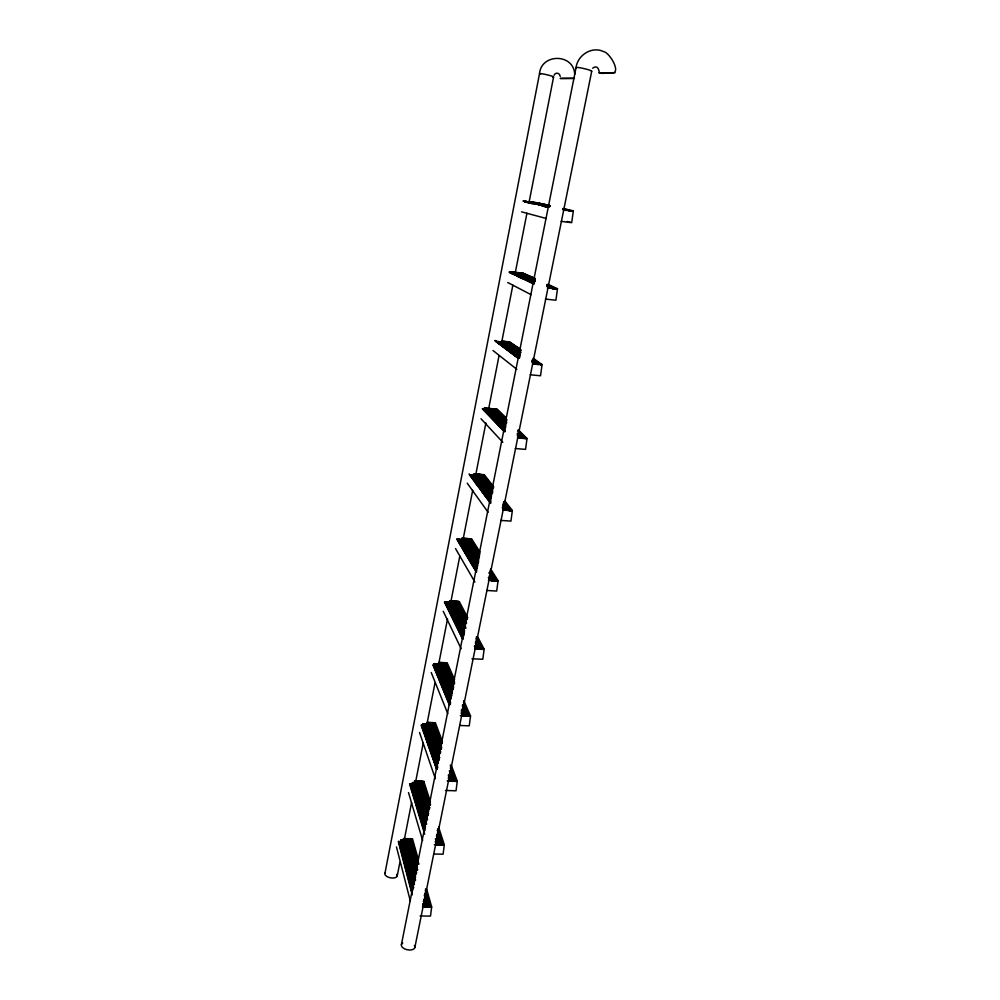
<?xml version="1.0" encoding="UTF-8"?>
<svg xmlns="http://www.w3.org/2000/svg" width="1000" height="1000" viewBox="0 0 1000 1000"><rect width="100%" height="100%" fill="white"/><g stroke="black" fill="none" stroke-linecap="round" stroke-linejoin="round"><path stroke-width="1.5" d="M401.4 944.65L576.05 67.588C577.6 55.075 592.013 45.838 603.725 51.675C609.587 52.425 622.663 74.312 610.85 73.037C607.537 71.85 598.513 75.85 598.962 70.612C598.125 67.25 596.225 65.912 593.162 67.775L592.775 68.275M414.55 880.475L403.425 838.575L405.125 838.612L415.588 877.212M405.125 838.612L406.1 838.637L416.087 874.262M409.3 850.812L406.1 838.637M406.062 838.938L407.863 838.662L416.4 870.138M407.863 838.662L408.75 838.688L417.362 869.837M415.575 781.462L416.375 781.175L427.45 816.625M410.35 844.925L408.75 838.688M417.438 867.2L409.65 838.7L408.713 838.988M416.375 781.175L417.35 781.2L428.013 815.163M409.65 838.7L410.538 838.713L417.8 864.25M417.35 781.2L418.263 781.225L428.5 813.713M416.287 859.8L410.538 838.713M428.45 814.038L418.263 781.225M410.5 839.025L412.475 838.763L418.325 859.513M428.45 811.1L419.137 781.25L418.225 781.538M428.95 809.325L419.412 781.263L428.725 811.112M426.788 722.75L439.738 757.875M427.062 722.75L427.875 722.463L439.487 754.975M420.037 781.275L420.938 781.3L429.663 808.2M427.875 722.463L428.862 722.5L440.337 753.225M423.263 789L420.938 781.3M429.4 804.95L421.838 781.325L420.9 781.612M428.862 722.5L429.775 722.537L440.425 752.113M422.062 781.65L422.663 781.35L430.262 804.963M429.775 722.537L430.662 722.575L440.325 748.888M422.887 781.675L423.8 781.388L430.475 802.038M435.45 736.05L430.662 722.575M441.262 748.925L431.562 722.613L430.625 722.887M423.438 784.262L423.8 781.388M438.525 662.725L451.962 694.05M438.8 662.738L439.625 662.45L452.137 691.862M431.562 722.613L432.475 722.638L441.675 747.487M439.862 662.788L440.625 662.5L452.587 690.512M432.475 722.638L433.375 722.675L441.525 744.6M442.375 667.025L440.625 662.5M433.375 722.675L434.212 722.712L441.85 743.162M452.95 689.15L441.538 662.55L440.588 662.825M441.538 662.55L442.438 662.588L453.288 687.8M434.212 722.712L435.363 722.75L442.488 741.75M442.438 662.588L449.913 679.737M442.675 662.925L443.35 662.638L453.638 686.438M463.575 627.263L450.575 601.025L464.3 628.275M465.425 628.337L451.637 601.087L450.525 601.362M443.35 662.638L444.275 662.675L453.387 683.675M464.7 627.325L451.637 601.087M464.988 627.337L451.925 601.1L465.763 627.388M444.275 662.675L445.188 662.725L454.325 683.725M452.65 601.15L453.575 601.2L465.387 624.362M445.188 662.725L446.025 662.763L454.588 682.362M446.025 662.763L447.175 662.812L454.562 679.613M464.65 623.35L453.575 601.2M465.887 623.413L454.487 601.25L453.537 601.538M454.487 601.25L455.4 601.312L466.6 623.1M463.088 538.612L463.938 538.325L478.387 561.875M455.4 601.312L456.337 601.362L466.163 620.438M459.8 608.513L456.337 601.362M464.175 538.688L464.95 538.4L478.65 560.638M466.413 619.125L457.25 601.413L456.287 601.7M462.85 612.65L457.25 601.413M465.188 538.763L465.887 538.462L478.825 559.4M467.3 619.175L458.1 601.462L457.212 601.75M473.925 551.9L465.887 538.462M458.1 601.462L459.263 601.538L467.8 617.875M478.975 558.15L466.8 538.525L465.838 538.8M470 544.1L466.8 538.525M479.125 556.912L467.725 538.587L466.763 538.862M491.575 493.85L475.7 474.062L481 481.788M478.263 555.95L467.725 538.587M478.562 555.975L468.013 538.612L479.288 555.662M476.5 474.125L477.537 474.2L491.712 492.7M468.663 538.65L469.6 538.713L479.438 554.412M469.6 538.713L470.45 538.775L479.5 553.162M477.775 474.575L478.475 474.275L492.713 492.775M486.975 485.737L478.475 474.275M470.45 538.775L471.625 538.862L479.9 551.938M492.725 491.613L479.4 474.35L478.438 474.625M422.475 907.212L423.9 907.225L423.137 903.938M479.4 474.35L480.337 474.425L492.75 490.45M423.95 899.5L425.975 906.912L423.938 906.9M505.5 424.712L488.562 408.35L504.588 425.012M485.062 480.95L480.337 474.425M492.788 489.3L481.287 474.5L480.288 474.775M504.375 424L489.375 408.413M504.675 424.025L489.663 408.45L505.513 423.725M484.95 479.625L481.287 474.5M492.45 487.688L482.225 474.575L481.238 474.85M424.6 899.5L426.6 907.25L427.863 907.262L424.613 895.062M504.387 423.013L490.412 408.512M482.225 474.575L493.338 487.762M504.688 423.038L490.7 408.537L505.438 422.725M501.05 418.75L491.362 408.6M483.088 474.637L484.275 474.738L493.638 486.662M506.413 422.812L492.3 408.688L491.312 408.95M435.288 841.725L436.463 845.025L435.588 841.737M492.3 408.688L506.312 421.812M424.837 893.913L428.837 907.275L425.138 893.913M504.137 343.263L501.725 341.087L519.788 353.8M436.7 838.825L438.562 844.725L436.512 844.688M493.237 408.762L506.213 420.812M428.888 906.938L430.75 906.963L425.763 889.163M502.788 341.562L503.587 341.275L519.663 353.013M494.2 408.85L506.1 419.812M495.15 408.938L507.013 419.888M503.837 341.662L504.55 341.375L519.438 352.2M436.425 835.875L439.487 845.075L436.725 835.888M426.675 889.175L431.675 906.963L430.5 916.087L420.1 916.012M496.012 409.012L497.212 409.125L506.05 417.825M436.925 834.425L440.462 845.1L437.212 834.425M509.475 344.575L505.788 341.5L520.175 351.5M437.438 832.962L441.463 845.113L437.725 832.975M447.175 780.9L450.425 781.35L448.325 775.15M506.45 341.562L514.175 347.388M506.688 341.95L507.413 341.662L519.925 350.7M515.2 272.213L534.837 280.8M437.45 830.037L442.438 845.138L437.738 830.037M507.413 341.662L520.925 350.8M449.025 775.175L451.413 781.375L449.312 775.188M438.113 828.913L443.338 845.15L438.625 830.062M508.375 341.75L520.575 349.988M449.45 773.737L452.388 781.4L449.75 773.75M509.25 341.85L520.575 349.2M533.775 280.188L517.375 272.462L534.113 279.738M438.6 827.125L444.325 844.837L443.113 854.188L434.1 854.025M519.012 272.65L535.125 279.85M449.35 770.85L453.375 781.438L449.637 770.85M528.7 201.65L549.712 206.325M519.963 272.75L534.763 279.325M450.337 770.875L454.375 781.462L450.625 770.888M460.337 715.6L462.525 716.05L461.375 712.887M529.837 201.788L549.325 206.125M520.95 272.863L534.388 278.788M462.638 708.812C469.513 716.625 462.875 719.25 461.562 711.525M450.475 768.325L455.363 781.488L450.513 767.987M530.9 201.925L550.05 206.213M521.912 272.975L534.212 278.275M450.562 766.55L456.275 781.513L450.312 765.1M522.8 273.075L535.188 278.387M531.888 202.05L550.175 206M451.25 765.125L457.275 781.2L456.025 790.788L445.412 790.487M474.6 648.725L476.037 649.163L474.7 646.075M533.1 202.587L533.763 202.675M462.4 706.05L466.6 716.213L465.65 715.812M462.75 705.037L467.612 716.25L463.4 706.087M475.5 646.112L477.137 649.212L475.8 646.125M463.475 704.725L468.612 716.287L463.775 704.737M475.812 644.8L478.15 649.262L475.425 643.45M463.762 703.363L469.538 716.325L463.45 701.975M535.1 202.45L549.725 205.487M475.4 642.125L479.15 649.312L475.712 642.138M463.775 700.612L470.538 716.012L469.25 725.837L460.062 725.487M476.4 642.175L480.15 649.362L476 640.825M476.7 640.863L481.175 649.412L476.3 639.525M488.325 577.6L489.938 580.212L488.387 580.5M476.287 638.2L482.188 649.475L476.587 638.212M489.938 580.212L491 580.662L489.438 577.675M489.65 576.425L492.025 580.725L491.05 580.288M476.488 636.875L483.113 649.513L476.788 636.9M489.837 575.175L493.038 580.788L492.075 580.35M477.738 636.95L484.137 649.2L482.8 659.275L471.975 658.75M502.625 509.787L504.087 510.288L502.25 507.438M489.712 573.913L494.05 580.85L489.212 572.625M489.913 572.675L495.087 580.913L490.225 572.688M503.062 507.5L505.213 510.363L503.375 507.512M490.1 571.425L496.1 580.975L490.4 571.45M503.15 506.337L506.25 510.438L503.462 506.362M496.15 580.6L497.038 581.038L490.5 570.2M503.2 505.175L507.275 510.513L503.512 505.2M490.637 568.95L498.075 580.725L496.688 591.062L486.662 590.462M503.263 504.025L508.3 510.588L503.562 504.05M503.638 502.887L509.338 510.675L508.35 510.213M517.375 435.662L519.8 438.263L517.688 435.7M503.913 502.013L510.363 510.75L503.6 502M517.337 434.675L520.85 438.35L517.65 434.7M504.837 502.088L511.312 510.812L510.425 510.363M517.263 433.675L521.875 438.438L517.575 433.7M504.875 500.962L512.362 510.5L510.938 521.112L500.8 520.388M518.288 433.762L522.913 438.525L518.6 433.787M518.237 432.762L523.962 438.612L518.55 432.788M532.025 362.038L534.763 364.275L532.337 362.062M518.162 431.763L525 438.713L518.475 431.788M533.075 362.137L535.825 364.375L532.15 361.262M518 430.763L525.962 438.787L518.312 430.788M532.863 361.337L536.862 364.487L531.938 360.462M518.188 429.787L527.025 438.488L525.55 449.375L515.312 448.512M532.65 360.538L537.9 364.588L532.962 360.562M532.45 359.738L538.975 364.688L532.762 359.762M533.475 359.837L540.988 364.888L533.488 359.062M547.438 286.637L550.175 287.925L547.4 288.038M550.175 287.925L553.288 288.688L547.837 285.688M533.212 358.25L542.062 364.588L540.538 375.775L530.188 374.775M547.513 285.163L554.375 288.812L547.2 285.125M546.85 284.6L555.438 288.925L547.163 284.637M563.513 209.638L571.263 211.025L562.925 208.8M547.812 284.713L556.413 289.037L555.487 288.512M547.737 284.212L557.5 288.738L555.913 300.225L545.462 299.088M571.312 210.6L572.25 211.15L563.15 208.675M563.013 208.5L573.337 210.863L571.712 222.662L561.15 221.375M384.925 873.475L539.5 73.737C541.2 53.125 573.95 53.288 574.712 74.438M397.2 876.05L399.9 862.275M404.087 840.85L411.575 802.575M415.475 782.675L423.263 742.875M427.163 722.975L434.95 683.175M438.85 663.275L447.537 618.888M450.525 603.575L459.812 556.125M463.113 539.288L472.7 490.3M475.7 474.988L485.887 422.95M488.575 409.162L499.062 355.588M501.763 341.812L512.85 285.175M515.237 272.925L526.925 213.225M529.025 202.512L553.587 76.988M414.85 947.5L591.725 71.2M554.038 75.275C555.062 72.237 559.788 72.35 560.237 76.45M598.925 72.85L614.987 72.75M574.425 78.438L560.225 78.45L574.388 78.3M425.975 906.912L426.637 906.925M427.9 906.938L428.587 906.938M430.75 906.963L431.675 906.963M434.325 844.65L436.213 844.688M438.562 844.725L439.237 844.737M439.538 844.75L440.213 844.762M440.513 844.762L441.2 844.775M441.5 844.775L442.175 844.788M443.375 844.812L444.325 844.837M450.462 781L451.163 781.025M451.463 781.025L452.137 781.05M452.438 781.062L453.113 781.075M453.425 781.087L454.125 781.112M454.425 781.112L455.112 781.137M456.325 781.175L457.275 781.2M462.562 715.688L463.363 715.725M466.65 715.85L467.35 715.888M467.663 715.888L468.35 715.925M469.575 715.975L470.538 716.012M476.075 648.8L476.875 648.838M477.188 648.85L477.9 648.888M478.2 648.9L478.888 648.938M479.2 648.95L479.9 648.988M480.2 649L480.925 649.038M481.225 649.05L481.925 649.087M483.162 649.15L484.137 649.2M493.088 580.413L493.787 580.462M494.1 580.475L494.825 580.525M495.138 580.538L495.838 580.588M497.088 580.662L498.075 580.725M504.137 509.9L504.95 509.963M505.275 509.988L505.988 510.037M506.3 510.062L507.013 510.112M507.325 510.138L508.038 510.188M509.387 510.288L510.112 510.337M511.375 510.438L512.362 510.5M517.5 437.663L519.538 437.837M519.85 437.863L520.588 437.925M520.9 437.962L521.613 438.025M521.925 438.05L522.65 438.113M522.962 438.137L523.7 438.2M524.012 438.225L524.738 438.288M525.062 438.312L525.7 438.375M526.013 438.4L527.025 438.488M532.438 363.638L534.5 363.837M534.812 363.875L535.55 363.95M535.875 363.975L536.587 364.05M536.912 364.075L537.638 364.15M537.962 364.188L538.7 364.25M539.025 364.288L539.75 364.363M541.05 364.487L542.062 364.588M501.675 341.45L503.837 343.225M553.35 288.275L554.1 288.363M554.425 288.4L555.163 288.475M556.475 288.625L557.5 288.738M510.213 271.65L533.175 282.438M572.312 210.725L573.337 210.863M524.888 201.175L548.15 206.45M525.85 201.287L526.562 201.375M534.113 202.325L549.75 205.787M536.675 202.638L550.225 205.7M563.1 209.088L572.25 211.15M563.6 209.312L571.263 211.025M562.863 209.213L568.725 210.562M527.962 201.55L550.013 206.525M562.863 209.662L566.962 210.5M528.05 201.725L549.225 206.588M523.962 201.062L549.1 206.887M523.688 201.188L548.775 206.85M522.925 201.088L548.362 206.962M525.388 201.788L533.725 203.625M542.3 205.662L546.087 206.612M525.1 201.75L532.463 203.637M541.9 205.775L547.163 207.075M524.812 201.875L532.15 203.6M542.438 206L546.838 207.037M567.312 221.513L570.237 222.288M521.538 211.838L546.312 218.5M522.2 273L534.688 278.825M521.237 272.9L535.062 279.35M526.013 275.287L532.95 278.525M520.262 272.787L534.05 279.237M547.513 285.663L554.05 288.775M519.3 272.675L534.425 279.775M548.175 286.225L553.288 288.688M547.85 286.188L552.975 288.65M518.062 272.538L534.8 280.3M547.137 286.112L552.238 288.575M528.575 277.55L532.688 279.488M547.125 286.6L551.188 288.45M523.488 275.5L531.7 279.375M516.025 272.312L535.075 281.325M535.025 281.712L514.175 272.1L534.462 281.75M533.837 281.588L513.075 271.975L534.188 282.038M533.875 282L512.087 271.863L533.125 281.913M532.8 281.875L511.125 271.75L533.488 282.475M509.913 271.625L533.913 283.038M512.175 272.775L520.55 276.8M510.45 272.188L534.062 283.562M509.875 272.125L533.438 283.488M509.575 272.087L533.125 283.463M509.113 272.038L534.012 284.075M509.825 272.5L513.987 274.513M516.75 275.85L522.3 278.538M509.525 272.475L513.688 274.488M516.45 275.825L521.987 278.5M507.762 282.525L531.125 294.7M509.538 341.875L520.887 350.012M533.175 359.025L540.725 364.45M508.663 341.788L519.975 349.925M533.787 359.862L540.988 364.888M512.975 344.925L515.5 346.737M538.15 363.05L540.675 364.85M513.638 345.775L517.413 348.488M507.7 341.688L520.237 350.725M508.913 342.962L512.663 345.675M515.175 347.488L518.925 350.2M535.212 361.975L537.712 363.787M506.737 341.587L520.475 351.525M532.913 360.962L536.65 363.675M505.788 341.5L520.725 352.337M520.425 352.3L504.837 341.4L520.375 352.688M516.938 350L520.675 352.713M533.125 361.763L535.612 363.575M506.037 342.675L508.525 344.475M511 346.287L519.688 352.625M503.875 341.3L519.963 353.038M505.075 342.575L510.025 346.188M512.487 348L514.963 349.812M502.837 341.2L520.1 353.837M512.65 348.8L516.35 351.5M501.725 341.087L518.925 353.713M501.438 341.05L519.85 354.588M506.587 345.062L509.05 346.875M506.3 345.037L508.75 346.838M501.637 341.85L519.987 355.387M506.488 345.838L510.45 348.575M516.263 353.062L519.025 354.9M500.85 341.775L519.15 355.3M500.55 341.737L520.062 356.175M502.013 343.038L509.338 348.462M515.438 352.975L517.875 354.787M499.85 341.675L519.312 356.1M499.562 341.637L519 356.062M499.8 342.038L504.675 345.65M515.612 353.775L519.263 356.488M498.9 341.575L519.513 356.9M498.6 341.55L519.2 356.863M502.488 344.65L514.612 353.675M497.987 341.488L519.75 357.7M497.7 341.45L519.438 357.675M497.95 341.85L501.575 344.562M507.612 349.075L510.025 350.875M496.85 341.362L518.837 357.612M495.075 340.412L517.913 357.525M495.988 341.275L518.8 358.387M495.025 340.775L517.863 357.912M495.575 341.275L518.05 358.15M493.025 350.525L516.85 369.35M496.3 409.038L506.213 418.825M495.438 408.963L506.4 419.837M494.487 408.875L506.512 420.838M493.525 408.787L506.613 421.838M492.587 408.713L506.712 422.837M491.65 408.625L505.737 422.75M490.7 408.537L505.812 423.75M489.663 408.45L505.8 424.738M488.562 408.35L505.712 425.725M488.275 408.325L505.412 425.7M488.225 408.675L504.288 424.988M487.55 408.25L505.712 426.712M487.262 408.225L505.4 426.688M488.575 409.7L504.588 426M488.288 409.675L504.288 425.975M486.488 408.162L505.637 427.7M486.188 408.137L505.325 427.675M488.275 410.662L504.212 426.962M485.5 408.075L504.588 427.612M485.213 408.038L504.538 427.987M488.35 411.662L504.237 427.962M484.562 407.987L504.65 428.612M484.275 407.962L504.338 428.575M491.912 415.95L504.6 428.988M484.725 408.988L504.75 429.613M484.438 408.963L504.438 429.588M491 415.863L493.1 418.038M495.213 420.213L504.7 429.988M497.013 422.362L504.387 429.963M483.875 408.913L504.888 430.613M483.587 408.888L504.575 430.588M499.288 425.538L503.475 429.888M483.025 408.837L505.025 431.625M482.738 408.812L504.712 431.6M482.275 408.775L504.212 431.55M481.012 418.75L502.812 442.3M483.375 474.663L493.638 487.775M504.525 502.062L511.312 510.812M487.7 480.962L489.562 483.35M505.412 503.638L507.275 506.012M509.137 508.4L511 510.788M482.512 474.6L492.738 487.713M484.325 477.337L488.975 483.3M508.512 508.363L510.363 510.75M484.038 477.312L485.9 479.7M508.2 508.338L510.05 510.725M481.575 474.525L492.125 488.088M503.325 502.863L509.338 510.675M504.4 504.675L509.025 510.65M480.625 474.45L492.088 489.25M489.837 487.113L491.75 489.588M503.212 504.4L505.112 506.863M479.688 474.375L492.075 490.4M482.212 478.4L487.925 485.812M503.15 505.562L505.05 508.025M478.762 474.3L492.062 491.562M477.825 474.225L492.013 492.725M481.562 479.513L490.075 490.613M481.275 479.487L486 485.662M487.887 488.125L489.775 490.6M476.788 474.15L491.875 493.875M480.513 479.425L485.238 485.6M487.113 488.062L489 490.538M480.225 479.412L484.938 485.575M486.825 488.05L488.7 490.513M475.7 474.062L491.675 495.012M475.412 474.038L491.375 495M488.512 491.662L490.387 494.125M474.7 473.975L491.55 496.175M474.412 473.95L491.25 496.15M475.6 475.562L483.075 485.438M487.762 491.6L489.625 494.075M475.312 475.538L479.988 481.712M487.463 491.575L489.325 494.05M473.638 473.9L491.362 497.312M474.288 475.1L491.312 497.688M474.237 475.45L478.9 481.625M486.35 491.5L491 497.663M473.6 475.05L490.325 497.238M473.312 475.025L490.95 498.45M473.562 475.4L478.2 481.575M485.637 491.438L490.275 497.612M473.275 475.375L477.912 481.55M485.337 491.413L489.975 497.587M472.663 474.975L490.262 498.4M472.375 474.95L490.875 499.613M473.263 476.538L475.112 479M485.275 492.575L489.9 498.75M471.775 474.913L490.238 499.562M471.488 474.888L490.85 500.763M472.362 476.463L476.975 482.638M484.35 492.512L488.963 498.675M470.938 474.837L490.262 500.725M470.65 474.812L490.875 501.938M472.45 477.638L477.038 483.8M487.15 497.375L488.988 499.837M470.1 474.775L490.275 501.887M469.137 473.888L490.875 503.1M475.262 482.5L477.088 484.975M481.675 491.138L488.088 499.775M469.363 474.712L490.387 503.062M467.225 483.188L488.113 512.275M470.737 538.8L479.787 553.188M490.2 570.175L497.038 581.038M472.875 543.05L475.337 546.975M494.263 577.087L495.913 579.7M469.875 538.737L479.725 554.438M470.375 540.363L472.013 542.987M473.65 545.6L478.575 553.462M490.875 573.1L494.975 579.65M468.95 538.675L479.588 555.688M469.438 540.3L472.713 545.538M474.35 548.162L477.612 553.4M489.875 573.038L492.325 576.962M468.013 538.612L479.425 556.925M489.162 572.987L491.6 576.925M467.088 538.55L478.462 556.862M489.525 575.163L493.038 580.788M471.625 546.725L477.312 555.887M489.475 575.525L492.725 580.763M466.163 538.488L478.312 558.112M489.338 576.413L492.025 580.725M475.55 554.513L477.163 557.137M489.288 576.775L491.712 580.7M465.238 538.413L478.137 559.35M489.125 577.65L491 580.662M465.712 540.05L469.738 546.6M471.35 549.212L477.8 559.688M464.212 538.35L478.688 561.9M464.688 539.975L468.7 546.525M470.312 549.15L476.737 559.625M463.137 538.275L478.35 563.138M478.05 563.112L462.85 538.25L467.612 546.45M469.2 549.075L470.8 551.688M472.4 554.312L476.4 560.862M462.15 538.2L477.3 563.062M462.9 539.862L466.887 546.4M468.475 549.025L470.075 551.638M471.675 554.263L476.45 562.112M461.863 538.188L477.8 564.362M462.612 539.837L466.6 546.388M468.188 549L469.787 551.625M471.375 554.237L476.15 562.1M461.887 539.438L477.775 565.612M461.6 539.425L477.475 565.588M461.562 539.763L465.525 546.312M467.113 548.938L468.7 551.55M470.288 554.175L471.875 556.788M473.462 559.412L475.05 562.025M460.925 539.375L477.537 566.85M460.887 539.712L464.837 546.263M466.425 548.888L468 551.5M469.588 554.125L471.163 556.737M472.75 559.362L476.7 565.913M460.637 539.362L477.238 566.838M460.6 539.7L464.55 546.25M466.125 548.862L467.713 551.487M469.288 554.1L470.875 556.725M472.45 559.338L476.4 565.887M460 539.312L477.35 568.1M459.712 539.3L477.038 568.088M459.675 539.637L476.213 567.137M459.125 539.25L476.413 568.038M458.837 539.237L476.887 569.325M458.787 539.575L461.938 544.812M463.5 547.438L465.075 550.05M466.637 552.675L475.275 567.075M458.288 539.2L476.312 569.288M458.013 539.175L476.788 570.588M457.962 539.525L465.788 552.612M467.35 555.237L468.913 557.85M470.475 560.475L472.05 563.088M457.45 539.138L476.188 570.55M457.175 539.125L476.662 571.838M459.462 543.387L461.025 546.013M462.587 548.625L475.838 570.887M456.725 539.087L476.188 571.8M455.538 548.6L474.862 582.013M458.375 601.487L466.875 617.825M460.175 605.887L466.55 618.15M476.45 637.238L482.1 648.138M457.537 601.438L466.712 619.138M476.238 638.55L479.062 644M456.613 601.375L466.463 620.45M455.675 601.325L466.188 621.763M457.463 605.725L458.85 608.462M463.75 618L465.85 622.087M454.762 601.275L465.938 623.062M459.325 611.125L465.6 623.4M453.862 601.225L465.688 624.375M452.925 601.163L465.4 625.688M451.925 601.1L465.725 628.362M474.4 646.05L475.775 648.775M450.85 601.05L464.6 628.3M449.875 600.988L464.25 629.6M449.825 601.325L464.2 629.95M449.588 600.975L464.637 630.95M449.55 601.3L463.913 629.938M449.513 602.288L464.513 632.275M449.475 602.625L463.787 631.263M449.237 602.275L464.212 632.25M448.562 602.238L464.175 633.575M448.512 602.562L464.137 633.938M448.275 602.212L463.875 633.562M448.237 602.55L463.837 633.913M447.638 602.175L463.2 633.525M447.362 602.163L463.837 635.25M449.338 606.587L463.537 635.225M446.775 602.125L463.625 636.2M446.488 602.112L463.325 636.188M445.95 602.087L463.425 637.525M445.913 602.413L456.662 624.237M445.662 602.062L463.113 637.5M445.125 602.038L463.2 638.837M444.837 602.013L462.85 639.175M444.412 602.038L462.287 638.513M443.25 611.287L461.15 648.737M446.3 662.775L454.263 680.975M449.038 670.088L450.262 672.887M452.1 677.087L453.325 679.9M465.562 707.913L467.388 712.113M445.462 662.738L454.613 683.737M445.75 664.45L447.575 668.65M448.8 671.45L453.675 682.663M463.425 705.075L467.7 714.875M444.55 662.688L453.675 683.688M444.837 664.4L447.262 670.013M448.488 672.812L450.3 677.013M451.525 679.812L452.738 682.613M462.45 705.025L463.663 707.825M464.875 710.638L466.7 714.837M444.513 665.763L446.337 669.963M448.15 674.163L449.363 676.963M463.875 710.588L465.688 714.8M442.713 662.6L453.587 687.812M451.125 682.537L452.938 686.75M463.188 710.562L465.613 716.162M462.337 708.8L465.3 716.15M441.825 662.562L453.237 689.163M462.262 710.175L464.625 716.125M461.962 710.163L464.312 716.112M440.9 662.513L452.275 689.125M461.262 710.138L463.612 716.087M443.575 669.837L445.363 674.038M446.562 676.838L448.363 681.05M449.55 683.85L451.35 688.05M461.512 711.875L463.312 716.075M439.9 662.463L452.425 691.875M461.325 713.238L462.525 716.05M440.175 664.175L441.375 666.988M443.162 671.188L444.35 673.988M446.138 678.2L451.5 690.812M438.837 662.412L451.863 693.575M438.475 663.812L451.238 694.025M438.2 663.8L451.8 695.8M438.162 664.125L439.375 667M440.588 669.875L442.4 674.2M443.612 677.075L447.863 687.15M449.075 690.037L451.5 695.788M437.45 663.763L451.35 696.85M437.163 663.75L451.312 697.2M437.125 664.075L438.338 666.95M439.538 669.825L441.35 674.15M442.562 677.025L443.762 679.912M444.975 682.788L446.788 687.113M447.987 689.987L451.012 697.188M436.5 663.713L450.913 698.6M436.225 663.7L450.613 698.587M435.588 663.675L450.588 699.65M435.312 663.65L450.288 699.638M434.725 663.625L450.262 701.05M434.688 663.95L449.625 699.95M434.45 663.612L450.562 702.475M434.513 665.025L450.588 703.888M433.875 663.913L450.288 703.875M433.6 663.9L439.538 678.3M440.737 681.188L442.512 685.5M445.487 692.7L449.65 702.788M433.688 664.987L449.712 703.85M433.4 664.975L449.412 703.838M433.363 665.3L437.512 675.387M438.7 678.263L442.25 686.912M443.438 689.788L448.775 702.75M432.962 664.95L449.525 705.263M431.238 672.55L447.825 713.812M434.487 722.725L442.125 743.175M434.712 724.488L441.262 742.038M450.525 766.888L452.7 772.738M453.8 775.662L455.425 780.05M433.65 722.688L441.275 743.15M435.513 728.85L437.688 734.688M438.775 737.613L440.4 742M451.262 771.25L453.438 777.1M432.75 722.65L441.425 746.038M433.525 725.888L439.475 741.975M450.825 772.675L452.45 777.062M431.838 722.613L441.55 748.925M430.938 722.588L440.613 748.9M436.525 738.975L439.75 747.75M430.05 722.55L440.712 752.125M429.35 724.287L431.488 730.138M432.55 733.062L439.475 752.075M448.525 776.95L449.588 779.875M428.15 722.475L439.288 753.188M448.312 778.05L449.338 781.312M427.1 722.438L439.25 756.075M426.662 723.863L439.288 758.962M426.388 723.85L439 758.962M425.637 723.825L438.725 760.387M426.125 725.6L428.738 732.925M429.787 735.85L433.975 747.562M435.025 750.487L438.688 760.725M425.363 723.812L438.438 760.387M425.85 725.6L428.462 732.913M429.5 735.837L433.688 747.55M434.738 750.475L438.387 760.725M424.7 723.787L438.263 761.825M424.425 723.775L438.212 762.163M424.387 724.1L426.463 729.95M427.512 732.875L431.675 744.587M432.713 747.513L437.925 762.15M424.312 725.212L437.825 763.263M423.762 724.075L437.775 763.6M422.9 724.038L437.425 764.688M422.625 724.025L437.65 766.15M422.65 725.15L437.6 767.588M422.375 725.138L437.562 767.925M422.337 725.462L428.512 743.037M429.538 745.962L434.688 760.6M435.712 763.525L437.262 767.925M421.838 725.125L437.238 769.025M421.562 725.113L436.95 769.025M422.038 726.9L423.575 731.287M425.625 737.15L436.388 767.9M421.125 725.1L436.475 769M419.513 732.463L435.375 778.75M422.938 781.363L430.538 804.975M423.1 783.138L429.738 803.812M437.812 828.913L442.562 843.675M422.113 781.338L429.688 804.95M422.262 783.112L428.888 803.787M437.4 830.362L441.662 843.65M421.213 781.312L429.7 807.875M425.138 794.9L429.375 808.2M439.275 839.2L440.688 843.637M420.3 781.287L429.225 809.338M419.412 781.263L428.3 809.312M437.15 837.7L439.025 843.6M418.525 781.237L428.312 812.237M436.413 838.812L438.263 844.725M417.625 781.213L428.3 815.175M435.725 838.8L437.537 845.05M435.425 838.8L437.238 845.037M416.65 781.175L427.275 815.15M415.613 781.15L427.562 819.55M415.337 781.137L427.275 819.55M414.65 781.125L426.55 819.538M414.375 781.112L426.712 821M414.8 782.9L425.3 816.9M413.825 782.562L426.55 823.938M413.787 782.875L424.237 816.875M425.15 819.825L426.512 824.262M413.162 782.55L425.863 823.925M412.9 782.537L425.825 824.25M412.863 782.85L424.175 819.812M412.275 782.513L425.363 825.375M412.45 783.988L425.525 826.85M411.875 783.975L425.363 828.312M411.6 783.962L425.075 828.312M412.013 785.75L414.263 793.15M415.163 796.112L424.575 827.163M411.075 783.95L424.913 830.1M410.8 783.938L424.625 830.1M410.275 783.925L424.538 831.237M410 783.925L424.25 831.225M409.562 783.913L424.675 834.175M408.512 792.588L422.625 840.438M411.625 838.737L418.688 863.95M411.35 838.737L418.65 864.262M425.462 889.163L430.7 907.288M425.3 890.638L429.812 907.275M425.375 892.438L428.275 902.825M409.925 838.713L417.337 865.413M409.025 838.688L417.638 869.85M424.325 895.062L427.863 907.262M411.175 847.887L416.5 867.188M424.7 896.875L427.562 907.262M408.137 838.675L416.675 870.15M424.487 898.025L426.887 907.25M407.262 838.65L416.625 872.788M406.987 838.65L416.337 872.788M423.65 899.5L425.688 906.912M423.387 900.975L424.963 907.237M410.1 853.787L415.363 873.088M423.85 904.262L424.663 907.237M405.4 838.612L415.475 875.725M422.837 903.925L423.9 907.225M404.363 838.6L415.6 880.163M404.1 838.587L415.312 880.163M403.913 841.85L406.3 850.763M407.1 853.737L414.663 881.963M402.812 840.05L414.325 883.112M402.537 840.037L414.438 884.587M401.9 840.025L413.75 884.587M401.625 840.025L413.462 884.587M401.012 840.013L413.6 887.55M400.737 840L413.562 887.862M401.1 841.8L405.412 858.138M406.2 861.112L409.338 873M410.125 875.975L413.275 887.862M400.288 841.475L413.1 889.025M401.037 844.75L409.25 875.962M410.037 878.938L412.375 887.85M399.5 841.462L412.65 890.5M399.85 843.25L411.538 887.85M398.975 841.45L412.175 891.975M398.7 841.45L411.887 891.975M398.275 841.438L412.212 894.938M396.475 846.925L410.312 900.962M414.35 945.475A6.875 3.75 11.5 0 1 411.812 949.812A6.875 3.75 11.5 0 1 403.137 947.975A6.875 3.75 11.5 0 1 402.725 943.025M576.312 67.862A8.05 0.812 13.1 0 1 583.925 68.562A8.05 0.812 13.1 0 1 591.438 71.35M396.788 874.362A6.275 3.125 10.6 0 1 391.025 877.938A6.275 3.125 10.6 0 1 385.363 872.738M540.538 74.312A7.237 0.663 13.2 0 1 541.888 73.763A7.237 0.663 13.2 0 1 550.975 75.862A7.237 0.663 13.2 0 1 552.712 77.125"/></g></svg>
